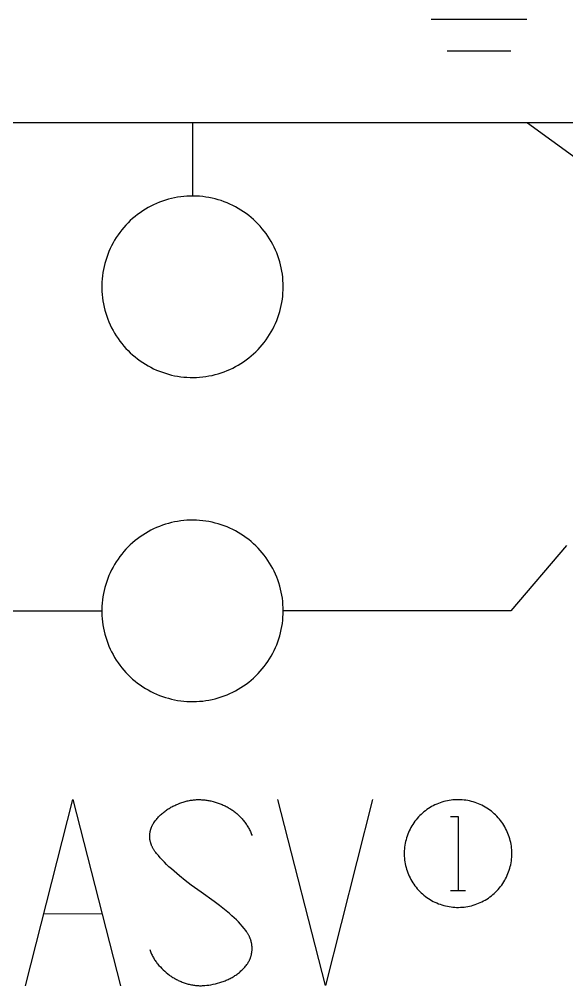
# Model space of a CAD drawing. Header units: millimetres. Extents: x 10 to 287, y -111 to 168.
# Drawn here: x 204.67 to 221.86, y 38.15 to 68.51 of the extents above; entities that cross this region are included whole.
import ezdxf

# ---------------------------------------------------------------- set-up
doc = ezdxf.new("R2010")
doc.units = ezdxf.units.MM
doc.header["$MEASUREMENT"] = 0
doc.layers.add('CORTE', color=18, linetype='Continuous', true_color=0x000000)
doc.layers.add('SEMI', color=1, linetype='Continuous', true_color=0xff0000)

msp = doc.modelspace()

# ---------------------------------------------------------------- linework, layer by layer
at = {"layer": 'CORTE'}
for points in [[(212.958, 60.106), (212.957, 60.205), (212.951, 60.304), (212.943, 60.403), (212.931, 60.501), (212.915, 60.599), (212.897, 60.696), (212.875, 60.792), (212.849, 60.888), (212.82, 60.982), (212.788, 61.076), (212.753, 61.168), (212.715, 61.26), (212.673, 61.349), (212.628, 61.438), (212.581, 61.524), (212.53, 61.609), (212.476, 61.692), (212.42, 61.774), (212.361, 61.853), (212.299, 61.93), (212.234, 62.005), (212.167, 62.077), (212.097, 62.148), (212.025, 62.215), (211.951, 62.281), (211.874, 62.343), (211.795, 62.403), (211.715, 62.46), (211.632, 62.515), (211.548, 62.566), (211.461, 62.615), (211.373, 62.66), (211.284, 62.703), (211.193, 62.742), (211.101, 62.778), (211.008, 62.811), (210.913, 62.84), (210.818, 62.867), (210.722, 62.89), (210.625, 62.909), (210.527, 62.925), (210.429, 62.938), (210.331, 62.948), (210.232, 62.954), (210.133, 62.956), (210.034, 62.955), (209.935, 62.951), (209.837, 62.943), (209.738, 62.932), (209.64, 62.918), (209.543, 62.9), (209.447, 62.878), (209.351, 62.854), (209.256, 62.826), (209.162, 62.795), (209.069, 62.76), (208.978, 62.723), (208.888, 62.682), (208.799, 62.638), (208.712, 62.591), (208.627, 62.541), (208.543, 62.488), (208.461, 62.432), (208.381, 62.374), (208.304, 62.312), (208.228, 62.248), (208.155, 62.182), (208.084, 62.113), (208.016, 62.041), (207.95, 61.968), (207.887, 61.892), (207.826, 61.813), (207.768, 61.733), (207.713, 61.651), (207.661, 61.567), (207.612, 61.481), (207.566, 61.394), (207.522, 61.305), (207.482, 61.214), (207.445, 61.122), (207.412, 61.029), (207.381, 60.935), (207.354, 60.84), (207.331, 60.744), (207.31, 60.647), (207.293, 60.55), (207.279, 60.452), (207.269, 60.353), (207.262, 60.255), (207.259, 60.156), (207.259, 60.057), (207.262, 59.958), (207.269, 59.859), (207.279, 59.761), (207.293, 59.663), (207.31, 59.566), (207.331, 59.469), (207.354, 59.373), (207.381, 59.278), (207.412, 59.183), (207.445, 59.09), (207.482, 58.999), (207.522, 58.908), (207.566, 58.819), (207.612, 58.732), (207.661, 58.646), (207.713, 58.562), (207.768, 58.48), (207.826, 58.399), (207.887, 58.321), (207.95, 58.245), (208.016, 58.171), (208.084, 58.1), (208.155, 58.031), (208.228, 57.964), (208.304, 57.9), (208.381, 57.839), (208.461, 57.78), (208.543, 57.725), (208.627, 57.672), (208.712, 57.622), (208.799, 57.575), (208.888, 57.531), (208.978, 57.49), (209.069, 57.452), (209.162, 57.418), (209.256, 57.387), (209.351, 57.359), (209.447, 57.334), (209.543, 57.313), (209.64, 57.295), (209.738, 57.28), (209.837, 57.269), (209.935, 57.262), (210.034, 57.257), (210.133, 57.256), (210.232, 57.259), (210.331, 57.265), (210.429, 57.274), (210.527, 57.287), (210.625, 57.304), (210.722, 57.323), (210.818, 57.346), (210.913, 57.372), (211.008, 57.402), (211.101, 57.435), (211.193, 57.471), (211.284, 57.51), (211.373, 57.553), (211.461, 57.598), (211.548, 57.646), (211.632, 57.698), (211.715, 57.752), (211.795, 57.809), (211.874, 57.869), (211.951, 57.932), (212.025, 57.997), (212.097, 58.065), (212.167, 58.135), (212.234, 58.208), (212.299, 58.283), (212.361, 58.36), (212.42, 58.439), (212.476, 58.52), (212.53, 58.604), (212.581, 58.688), (212.628, 58.775), (212.673, 58.863), (212.715, 58.953), (212.753, 59.044), (212.788, 59.137), (212.82, 59.23), (212.849, 59.325), (212.875, 59.421), (212.897, 59.517), (212.915, 59.614), (212.931, 59.712), (212.943, 59.81), (212.951, 59.909), (212.957, 60.007), (212.958, 60.106)], [(212.958, 49.925), (212.957, 50.024), (212.951, 50.123), (212.943, 50.221), (212.931, 50.32), (212.915, 50.417), (212.897, 50.514), (212.875, 50.611), (212.849, 50.706), (212.82, 50.801), (212.788, 50.895), (212.753, 50.987), (212.715, 51.078), (212.673, 51.168), (212.628, 51.256), (212.581, 51.343), (212.53, 51.428), (212.476, 51.511), (212.42, 51.592), (212.361, 51.672), (212.299, 51.749), (212.234, 51.824), (212.167, 51.896), (212.097, 51.966), (212.025, 52.034), (211.951, 52.1), (211.874, 52.162), (211.795, 52.222), (211.715, 52.279), (211.632, 52.334), (211.548, 52.385), (211.461, 52.434), (211.373, 52.479), (211.284, 52.521), (211.193, 52.561), (211.101, 52.597), (211.008, 52.629), (210.913, 52.659), (210.818, 52.685), (210.722, 52.708), (210.625, 52.728), (210.527, 52.744), (210.429, 52.757), (210.331, 52.766), (210.232, 52.772), (210.133, 52.775), (210.034, 52.774), (209.935, 52.77), (209.837, 52.762), (209.738, 52.751), (209.64, 52.736), (209.543, 52.719), (209.447, 52.697), (209.351, 52.673), (209.256, 52.645), (209.162, 52.613), (209.069, 52.579), (208.978, 52.541), (208.888, 52.501), (208.799, 52.457), (208.712, 52.41), (208.627, 52.36), (208.543, 52.307), (208.461, 52.251), (208.381, 52.192), (208.304, 52.131), (208.228, 52.067), (208.155, 52.001), (208.084, 51.932), (208.016, 51.86), (207.95, 51.786), (207.887, 51.71), (207.826, 51.632), (207.768, 51.552), (207.713, 51.47), (207.661, 51.386), (207.612, 51.3), (207.566, 51.212), (207.522, 51.123), (207.482, 51.033), (207.445, 50.941), (207.412, 50.848), (207.381, 50.754), (207.354, 50.659), (207.331, 50.563), (207.31, 50.466), (207.293, 50.369), (207.279, 50.271), (207.269, 50.172), (207.262, 50.073), (207.259, 49.975), (207.259, 49.876), (207.262, 49.777), (207.269, 49.678), (207.279, 49.58), (207.293, 49.482), (207.31, 49.384), (207.331, 49.288), (207.354, 49.191), (207.381, 49.096), (207.412, 49.002), (207.445, 48.909), (207.482, 48.817), (207.522, 48.727), (207.566, 48.638), (207.612, 48.55), (207.661, 48.465), (207.713, 48.381), (207.768, 48.298), (207.826, 48.218), (207.887, 48.14), (207.95, 48.064), (208.016, 47.99), (208.084, 47.919), (208.155, 47.85), (208.228, 47.783), (208.304, 47.719), (208.381, 47.658), (208.461, 47.599), (208.543, 47.544), (208.627, 47.491), (208.712, 47.441), (208.799, 47.394), (208.888, 47.35), (208.978, 47.309), (209.069, 47.271), (209.162, 47.237), (209.256, 47.206), (209.351, 47.178), (209.447, 47.153), (209.543, 47.132), (209.64, 47.114), (209.738, 47.099), (209.837, 47.088), (209.935, 47.08), (210.034, 47.076), (210.133, 47.075), (210.232, 47.078), (210.331, 47.084), (210.429, 47.093), (210.527, 47.106), (210.625, 47.122), (210.722, 47.142), (210.818, 47.165), (210.913, 47.191), (211.008, 47.221), (211.101, 47.254), (211.193, 47.29), (211.284, 47.329), (211.373, 47.371), (211.461, 47.417), (211.548, 47.465), (211.632, 47.517), (211.715, 47.571), (211.795, 47.628), (211.874, 47.688), (211.951, 47.751), (212.025, 47.816), (212.097, 47.884), (212.167, 47.954), (212.234, 48.027), (212.299, 48.102), (212.361, 48.179), (212.42, 48.258), (212.476, 48.339), (212.53, 48.422), (212.581, 48.507), (212.628, 48.594), (212.673, 48.682), (212.715, 48.772), (212.753, 48.863), (212.788, 48.956), (212.82, 49.049), (212.849, 49.144), (212.875, 49.239), (212.897, 49.336), (212.915, 49.433), (212.931, 49.531), (212.943, 49.629), (212.951, 49.727), (212.957, 49.826), (212.958, 49.925)]]:
    msp.add_lwpolyline(points, dxfattribs=at)
at = {"layer": 'SEMI'}
for points in [[(220.608, 68.506), (217.608, 68.506)], [(220.108, 67.506), (218.108, 67.506)], [(265.635, 65.256), (154.581, 65.256), (151.643, 63.12)], [(210.108, 65.256), (210.108, 62.956)], [(220.635, 65.256), (223.573, 63.12)], [(198.352, 51.981), (200.108, 49.925), (207.258, 49.925)], [(221.864, 51.981), (220.108, 49.925), (212.958, 49.925)], [(204.865, 38.152), (206.345, 43.996)], [(206.345, 43.996), (207.851, 38.152)], [(210.381, 41.091), (210.068, 41.314), (209.879, 41.457), (209.699, 41.601), (209.528, 41.745), (209.447, 41.817), (209.369, 41.889), (209.295, 41.96), (209.224, 42.03), (209.157, 42.1), (209.094, 42.168), (209.035, 42.237), (208.979, 42.304), (208.953, 42.338), (208.929, 42.371), (208.906, 42.405), (208.895, 42.422), (208.885, 42.438), (208.875, 42.455), (208.865, 42.472), (208.856, 42.489), (208.848, 42.505), (208.84, 42.522), (208.832, 42.539), (208.824, 42.555), (208.817, 42.572), (208.811, 42.589), (208.805, 42.605), (208.799, 42.622), (208.794, 42.638), (208.789, 42.655), (208.785, 42.672), (208.781, 42.688), (208.777, 42.705), (208.774, 42.721), (208.771, 42.738), (208.769, 42.754), (208.767, 42.771), (208.765, 42.787), (208.764, 42.804), (208.764, 42.82), (208.764, 42.837), (208.764, 42.852), (208.764, 42.868), (208.765, 42.883), (208.766, 42.898), (208.767, 42.913), (208.769, 42.929), (208.771, 42.944), (208.773, 42.959), (208.776, 42.974), (208.778, 42.989), (208.781, 43.003), (208.785, 43.018), (208.789, 43.033), (208.793, 43.047), (208.797, 43.062), (208.801, 43.076), (208.806, 43.091), (208.812, 43.105), (208.817, 43.119), (208.823, 43.134), (208.829, 43.148), (208.835, 43.162), (208.842, 43.176), (208.849, 43.19), (208.856, 43.204), (208.864, 43.218), (208.872, 43.231), (208.88, 43.245), (208.888, 43.259), (208.897, 43.272), (208.915, 43.299), (208.934, 43.325), (208.954, 43.351), (208.975, 43.377), (208.995, 43.402), (209.017, 43.427), (209.039, 43.451), (209.061, 43.474), (209.084, 43.497), (209.108, 43.52), (209.132, 43.542), (209.157, 43.564), (209.182, 43.585), (209.208, 43.606), (209.234, 43.626), (209.261, 43.646), (209.288, 43.665), (209.316, 43.684), (209.344, 43.702), (209.373, 43.72), (209.402, 43.737), (209.431, 43.754), (209.461, 43.77), (209.491, 43.786), (209.521, 43.801), (209.552, 43.816), (209.583, 43.831), (209.647, 43.858), (209.712, 43.883), (209.778, 43.907), (209.812, 43.917), (209.845, 43.928), (209.878, 43.937), (209.911, 43.946), (209.944, 43.954), (209.977, 43.961), (210.01, 43.968), (210.042, 43.974), (210.074, 43.979), (210.107, 43.984), (210.139, 43.987), (210.17, 43.991), (210.202, 43.993), (210.233, 43.995), (210.265, 43.996), (210.296, 43.996), (210.329, 43.996), (210.361, 43.995), (210.394, 43.993), (210.427, 43.991), (210.46, 43.989), (210.493, 43.985), (210.525, 43.982), (210.558, 43.977), (210.591, 43.972), (210.624, 43.966), (210.656, 43.96), (210.689, 43.953), (210.755, 43.938), (210.82, 43.92), (210.885, 43.9), (210.917, 43.889), (210.949, 43.877), (210.981, 43.865), (211.012, 43.853), (211.043, 43.84), (211.074, 43.826), (211.105, 43.812), (211.135, 43.797), (211.165, 43.782), (211.194, 43.767), (211.224, 43.75), (211.253, 43.733), (211.282, 43.716), (211.311, 43.698), (211.339, 43.68), (211.367, 43.661), (211.394, 43.641), (211.421, 43.621), (211.448, 43.601), (211.474, 43.58), (211.499, 43.558), (211.525, 43.536), (211.549, 43.513), (211.574, 43.489), (211.598, 43.466), (211.621, 43.441), (211.644, 43.416), (211.667, 43.391), (211.689, 43.365), (211.711, 43.338), (211.732, 43.311), (211.753, 43.284), (211.773, 43.256), (211.792, 43.229), (211.811, 43.201), (211.829, 43.172), (211.847, 43.144), (211.864, 43.115), (211.881, 43.086), (211.897, 43.056), (211.912, 43.027), (211.927, 42.997), (211.941, 42.966), (211.955, 42.936), (211.967, 42.905), (211.98, 42.874)], [(214.287, 38.153), (212.785, 43.996)], [(215.767, 43.996), (214.287, 38.153)], [(220.142, 42.303), (220.141, 42.362), (220.138, 42.42), (220.133, 42.479), (220.126, 42.537), (220.117, 42.595), (220.106, 42.653), (220.092, 42.71), (220.077, 42.766), (220.06, 42.823), (220.041, 42.878), (220.02, 42.933), (219.997, 42.987), (219.973, 43.04), (219.946, 43.093), (219.918, 43.144), (219.888, 43.195), (219.856, 43.244), (219.823, 43.292), (219.787, 43.339), (219.751, 43.385), (219.712, 43.429), (219.672, 43.472), (219.631, 43.514), (219.588, 43.554), (219.544, 43.593), (219.499, 43.63), (219.452, 43.666), (219.404, 43.7), (219.355, 43.732), (219.305, 43.762), (219.254, 43.791), (219.202, 43.818), (219.149, 43.843), (219.095, 43.867), (219.04, 43.888), (218.985, 43.908), (218.929, 43.925), (218.872, 43.941), (218.815, 43.954), (218.757, 43.966), (218.7, 43.976), (218.641, 43.983), (218.583, 43.989), (218.524, 43.992), (218.466, 43.994), (218.407, 43.993), (218.348, 43.991), (218.29, 43.986), (218.231, 43.98), (218.173, 43.971), (218.116, 43.96), (218.058, 43.948), (218.001, 43.933), (217.945, 43.917), (217.889, 43.898), (217.834, 43.878), (217.78, 43.855), (217.727, 43.831), (217.674, 43.805), (217.622, 43.777), (217.572, 43.747), (217.522, 43.716), (217.474, 43.683), (217.426, 43.648), (217.38, 43.612), (217.335, 43.574), (217.292, 43.534), (217.25, 43.493), (217.209, 43.451), (217.17, 43.407), (217.133, 43.362), (217.097, 43.316), (217.062, 43.268), (217.03, 43.219), (216.999, 43.169), (216.97, 43.119), (216.942, 43.067), (216.917, 43.014), (216.893, 42.96), (216.871, 42.906), (216.851, 42.85), (216.833, 42.795), (216.817, 42.738), (216.803, 42.681), (216.791, 42.624), (216.78, 42.566), (216.772, 42.508), (216.766, 42.449), (216.762, 42.391), (216.76, 42.332), (216.76, 42.273), (216.762, 42.215), (216.766, 42.156), (216.772, 42.098), (216.78, 42.04), (216.791, 41.982), (216.803, 41.924), (216.817, 41.867), (216.833, 41.811), (216.851, 41.755), (216.871, 41.7), (216.893, 41.645), (216.917, 41.592), (216.942, 41.539), (216.97, 41.487), (216.999, 41.436), (217.03, 41.386), (217.062, 41.338), (217.097, 41.29), (217.133, 41.243), (217.17, 41.198), (217.209, 41.155), (217.25, 41.112), (217.292, 41.071), (217.335, 41.032), (217.38, 40.994), (217.426, 40.957), (217.474, 40.923), (217.522, 40.89), (217.572, 40.858), (217.622, 40.829), (217.674, 40.801), (217.727, 40.775), (217.78, 40.75), (217.834, 40.728), (217.889, 40.708), (217.945, 40.689), (218.001, 40.673), (218.058, 40.658), (218.116, 40.645), (218.173, 40.635), (218.231, 40.626), (218.29, 40.619), (218.348, 40.615), (218.407, 40.612), (218.466, 40.612), (218.524, 40.613), (218.583, 40.617), (218.641, 40.622), (218.7, 40.63), (218.757, 40.64), (218.815, 40.651), (218.872, 40.665), (218.929, 40.681), (218.985, 40.698), (219.04, 40.718), (219.095, 40.739), (219.149, 40.762), (219.202, 40.787), (219.254, 40.814), (219.305, 40.843), (219.355, 40.874), (219.404, 40.906), (219.452, 40.94), (219.499, 40.975), (219.544, 41.013), (219.588, 41.051), (219.631, 41.092), (219.672, 41.133), (219.712, 41.176), (219.751, 41.221), (219.787, 41.267), (219.823, 41.314), (219.856, 41.362), (219.888, 41.411), (219.918, 41.461), (219.946, 41.513), (219.973, 41.565), (219.997, 41.619), (220.02, 41.673), (220.041, 41.727), (220.06, 41.783), (220.077, 41.839), (220.092, 41.896), (220.106, 41.953), (220.117, 42.011), (220.126, 42.069), (220.133, 42.127), (220.138, 42.186), (220.141, 42.244), (220.142, 42.303)], [(218.212, 43.469), (218.451, 43.469)], [(218.451, 43.469), (218.451, 41.137)], [(208.764, 39.288), (208.775, 39.257), (208.786, 39.226), (208.798, 39.196), (208.811, 39.166), (208.824, 39.137), (208.838, 39.108), (208.852, 39.079), (208.868, 39.051), (208.883, 39.023), (208.9, 38.995), (208.917, 38.968), (208.935, 38.941), (208.953, 38.915), (208.972, 38.889), (208.992, 38.863), (209.012, 38.838), (209.054, 38.788), (209.098, 38.741), (209.142, 38.694), (209.188, 38.649), (209.235, 38.606), (209.284, 38.564), (209.334, 38.524), (209.385, 38.485), (209.411, 38.466), (209.437, 38.448), (209.464, 38.43), (209.491, 38.412), (209.519, 38.395), (209.547, 38.379), (209.575, 38.363), (209.604, 38.348), (209.633, 38.333), (209.662, 38.318), (209.692, 38.304), (209.722, 38.291), (209.753, 38.278), (209.784, 38.266), (209.815, 38.254), (209.847, 38.242), (209.879, 38.231), (209.911, 38.221), (209.943, 38.212), (209.975, 38.203), (210.007, 38.195), (210.04, 38.187), (210.072, 38.181), (210.104, 38.175), (210.137, 38.169), (210.169, 38.165), (210.201, 38.161), (210.234, 38.158), (210.267, 38.155), (210.299, 38.153), (210.332, 38.152), (210.365, 38.152), (210.396, 38.152), (210.427, 38.153), (210.459, 38.155), (210.491, 38.157), (210.556, 38.163), (210.622, 38.171), (210.689, 38.182), (210.757, 38.195), (210.826, 38.21), (210.897, 38.228), (210.967, 38.248), (211.001, 38.259), (211.035, 38.27), (211.069, 38.282), (211.102, 38.295), (211.135, 38.308), (211.168, 38.321), (211.2, 38.335), (211.231, 38.35), (211.263, 38.365), (211.294, 38.381), (211.325, 38.397), (211.355, 38.414), (211.385, 38.431), (211.414, 38.449), (211.443, 38.468), (211.472, 38.487), (211.5, 38.506), (211.527, 38.526), (211.554, 38.547), (211.58, 38.569), (211.606, 38.591), (211.631, 38.613), (211.656, 38.636), (211.68, 38.66), (211.704, 38.684), (211.727, 38.709), (211.75, 38.735), (211.772, 38.761), (211.793, 38.788), (211.814, 38.815), (211.825, 38.829), (211.834, 38.843), (211.844, 38.857), (211.853, 38.871), (211.862, 38.886), (211.871, 38.9), (211.879, 38.915), (211.887, 38.93), (211.895, 38.945), (211.902, 38.96), (211.909, 38.975), (211.915, 38.99), (211.922, 39.006), (211.928, 39.021), (211.933, 39.037), (211.939, 39.053), (211.944, 39.069), (211.948, 39.085), (211.953, 39.102), (211.957, 39.118), (211.961, 39.135), (211.964, 39.151), (211.967, 39.168), (211.97, 39.185), (211.972, 39.202), (211.974, 39.22), (211.976, 39.237), (211.978, 39.255), (211.979, 39.272), (211.98, 39.29), (211.98, 39.308), (211.98, 39.326), (211.98, 39.344), (211.979, 39.362), (211.978, 39.38), (211.977, 39.398), (211.975, 39.416), (211.973, 39.434), (211.971, 39.452), (211.968, 39.47), (211.964, 39.488), (211.961, 39.505), (211.956, 39.523), (211.952, 39.541), (211.947, 39.558), (211.942, 39.576), (211.936, 39.593), (211.93, 39.611), (211.923, 39.628), (211.917, 39.646), (211.909, 39.663), (211.902, 39.68), (211.894, 39.698), (211.885, 39.715), (211.876, 39.732), (211.867, 39.749), (211.858, 39.766), (211.847, 39.783), (211.837, 39.8), (211.826, 39.817), (211.804, 39.851), (211.779, 39.885), (211.727, 39.952), (211.672, 40.019), (211.614, 40.086), (211.552, 40.153), (211.487, 40.219), (211.419, 40.285), (211.348, 40.351), (211.273, 40.417), (211.118, 40.547), (210.958, 40.674), (210.793, 40.799), (210.381, 41.091)], [(218.212, 41.137), (218.681, 41.137)], [(205.438, 40.414), (207.269, 40.411)]]:
    msp.add_lwpolyline(points, dxfattribs=at)

doc.saveas('drawing.dxf')
